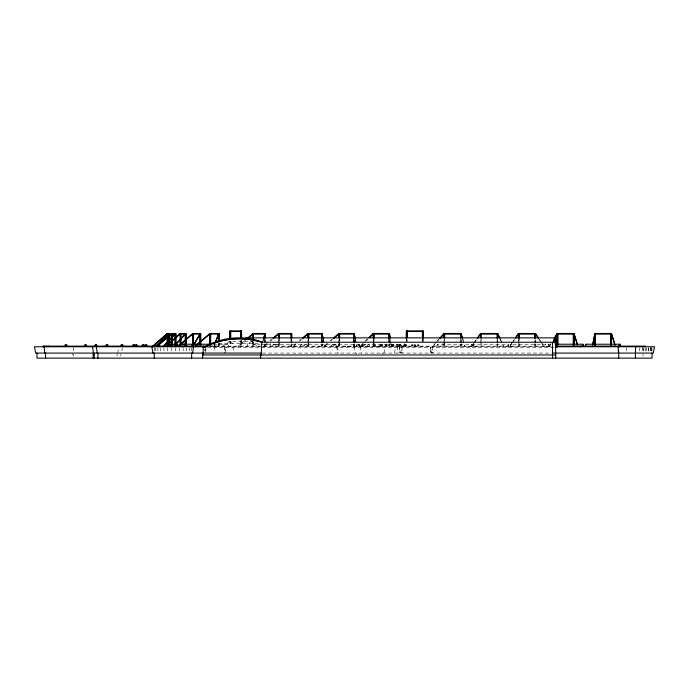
<?xml version="1.0" encoding="UTF-8"?>
<svg xmlns="http://www.w3.org/2000/svg" width="689" height="689" viewBox="0 0 689 689"><rect width="100%" height="100%" fill="white"/><g stroke="black" fill="none" stroke-linecap="round" stroke-linejoin="round"><path stroke-width="0.52" stroke-dasharray="3.44 2.58" d="M473.283 346.128L473.662 344.224L508.181 344.224L508.551 346.128M507.802 346.128L508.181 344.224M643.776 350.968L644.051 347.807M510.635 344.224L510.601 346.128L510.635 344.224L545.395 344.224L545.43 346.128L545.395 344.224M73.301 350.968L73.68 347.807M117.819 353.078L118.448 347.807M121.858 350.968L122.237 347.807M225.26 353.078L226.018 346.756M383.937 353.078L385.151 346.756M394.547 353.078L395.762 346.756M400.628 353.078L401.842 346.756M431.469 353.078L432.683 346.756L433.011 353.078M262.75 341.262L263.301 339.315M263.026 340.926L263.577 338.979M214.52 344.181L213.762 346.756L214.52 344.81M550.967 343.415L549.279 346.756L550.967 344.044M512.538 341.908L509.627 346.756L511.961 343.389M513.124 341.072L514.295 339.384M512.538 342.545L514.881 339.169M473.326 343.596L471.517 346.756L473.929 343.389M473.929 342.752L476.34 339.384M474.532 342.545L476.943 339.169M436.094 342.175L432.485 346.756L436.809 342.02M436.809 341.382L438.971 339.014M437.532 341.227L438.971 339.643M364.3 341.908L359.847 346.756L362.819 343.949M365.041 341.21L367.271 339.1M365.79 341.141L368.012 339.031M244.853 340.504L238.325 346.128L238.325 346.756L245.672 340.435M266.867 343.466L263.766 346.128L263.766 346.756L267.642 343.432M269.967 340.805L271.518 339.47M270.743 340.771L272.293 339.436M327.086 343.466L323.968 346.128L323.968 346.756L327.861 343.432M330.203 340.805L331.762 339.47M330.978 340.771L332.537 339.436M296.158 343.466L292.963 346.756M299.284 340.805L300.852 339.47M293.023 346.756L296.933 343.432M300.068 340.771L301.636 339.436M227.439 343.51A3.583 2.799 -90 0 1 229.911 341.615L251.649 341.615A3.583 2.799 -90 0 1 254.112 343.51M218.516 343.51L259.753 343.51M213.676 344.224L226.156 344.224A3.583 3.135 -90 0 1 228.92 346.128M252.122 346.128A3.583 2.575 -90 0 1 254.396 344.224L259.77 344.224M260.847 344.224L274.816 344.224A3.583 2.575 -90 0 1 277.099 346.128M274.997 346.128A3.583 2.455 -90 0 1 277.167 344.224L302.454 344.224A3.583 2.455 -90 0 1 304.624 346.128M303.599 346.128A3.583 2.153 -90 0 1 305.494 344.224L333.287 344.224A3.583 2.153 -90 0 1 335.181 346.128M333.51 346.128A3.583 1.722 -90 0 1 335.035 344.224L365.489 344.224A3.583 1.722 -90 0 1 367.013 346.128M367.22 346.128A3.583 1.335 -90 0 1 368.391 344.224L400.662 344.224A3.583 1.335 -90 0 1 401.842 346.128M436.981 346.128A3.583 0.62 -90 0 1 437.532 344.224L471.767 344.224A3.583 0.62 -90 0 1 472.318 346.128M548.099 346.128A3.583 0.577 -90 0 1 548.599 344.224L550.744 344.224M209.869 346.128L430.255 346.128L430.255 353.078M551.312 346.128L433.484 346.128L433.484 343.51M208.801 346.756L551.174 346.756M207.372 347.385L555.704 347.385M402.264 352.441L399.749 352.441L399.749 347.385M432.976 352.441L430.427 352.441L430.427 347.385M262.363 353.078L551.544 353.078M473.662 344.224L474.041 346.128M539.504 339.384L540.624 341.072M541.184 341.908L543.983 346.756L541.743 343.389M538.944 339.169L541.184 342.545M500.481 339.315L503.702 346.756L502.324 343.837M500.016 338.979L501.859 342.864M462.887 339.315L464.989 346.756L463.482 341.89M462.586 338.979L463.189 340.926M323.408 339.315L325.001 346.756L324.321 343.837M323.184 338.979L324.088 342.864M355.49 339.315L356.962 346.756L356.377 343.837M355.266 338.979L356.153 342.864M336.559 346.756L337.825 353.078M397.148 346.756L398.363 353.078M360.226 346.756L361.441 353.078M354.146 346.756L355.369 353.078M337.464 346.756L338.678 353.078M232.873 346.756L233.786 352.441M214.46 346.756L215.201 351.433M390.697 341.908L391.335 346.128M390.224 339.384L391.335 346.756L391.249 343.51M204.108 348.867L204.366 350.968M401.954 346.756L402.298 353.078M291.456 339.384L291.464 346.756L291.447 344.018M652.027 347.807L652.027 350.968M650.519 346.756L650.519 350.968M650.416 347.807L650.416 350.968M648.642 347.807L648.642 350.968M648.504 347.807L648.504 350.968M646.118 347.807L646.118 350.968M645.938 347.807L645.938 350.968M643.026 347.807L643.026 350.968M643.026 354.086L643.026 356.11M642.82 346.756L642.82 350.968M639.271 347.807L639.271 350.968M626.318 347.807L626.318 350.968M548.952 346.128L548.952 346.756M546.902 346.128L546.902 346.756M544.853 346.128L544.853 346.756M535.586 339.806L535.551 342.967M535.586 344.018L535.551 346.128M518.378 339.806L518.378 346.128M512.056 346.128L512.056 346.756M510.153 346.128L510.153 346.756M508.258 346.128L508.258 346.756M506.355 346.128L506.355 346.756M497.768 339.806L497.768 342.967M497.768 344.018L497.768 346.128M497.716 339.806L497.716 342.967M497.716 344.018L497.716 346.128M497.088 339.117L497.139 343.122M497.139 344.121L497.088 346.128M481.18 339.117L481.232 341.124M481.232 342.123L481.18 346.128M480.552 339.806L480.552 346.128M477.064 346.128L477.064 346.756M475.221 346.128L475.221 346.756M470.415 346.128L470.415 346.756M468.856 346.128L468.856 346.756M461.165 339.806L461.165 342.967M461.165 344.018L461.165 346.128M461.079 339.806L461.079 342.967M461.079 344.018L461.079 346.128M460.545 339.117L460.45 343.122M460.545 344.121L460.45 346.128M444.732 339.117L444.646 341.124M444.646 342.123L444.732 346.128M444.104 341.908L444.104 346.128M444.017 339.806L444.017 342.967M444.017 344.018L444.017 346.128M443.044 343.51L443.044 346.128M423.149 339.298L423.149 341.399M422.994 339.298L422.994 341.399M422.538 339.505L422.538 341.503M422.383 339.505L422.383 341.503M419.093 346.128L419.093 344.862L417.534 344.862L417.534 346.128M418.748 344.862L418.748 346.128M417.878 344.862L417.878 346.128M415.545 346.128L415.545 344.862L413.977 344.862L413.977 346.128M415.191 344.862L415.191 346.128M414.33 344.862L414.33 346.128M413.073 346.128L413.073 344.862L411.514 344.862L411.514 346.128M412.728 344.862L412.728 346.128M411.858 344.862L411.858 346.128M407.061 339.505L407.061 341.503M406.906 339.505L406.906 341.503M406.674 346.128L406.674 344.862L402.91 344.862L402.91 346.128M406.45 339.298L406.45 341.399M406.321 344.862L406.321 346.128M406.295 339.298L406.295 341.399M405.95 344.862L405.95 346.128M405.597 344.862L405.597 346.128M405.459 344.862L405.459 346.128M405.106 344.862L405.106 346.128M404.736 344.862L404.736 346.128M404.538 343.51L404.469 346.128M404.383 344.862L404.383 346.128M404.124 344.862L404.124 346.128M403.254 344.862L403.254 346.128M401.093 346.128L401.093 344.862L398.862 344.862L398.862 346.128M400.748 344.862L400.748 346.128M400.43 344.862L400.43 346.128M400.076 344.862L400.076 346.128M399.878 344.862L399.878 346.128M399.577 346.756L399.577 353.078M399.534 344.862L399.534 346.128A3.583 1.335 -90 0 1 400.662 344.224M399.215 344.862L399.215 346.128M398.363 346.128L398.363 346.756M398.139 346.128L398.139 344.862L396.571 344.862L396.571 346.128M397.794 344.862L397.794 346.128M396.924 344.862L396.924 346.128M394.099 346.128L394.099 344.862L392.23 344.862L392.23 346.128M393.746 344.862L393.789 346.128M393.445 344.862L393.445 346.128M392.885 344.862L392.885 346.128M392.575 344.862L392.532 346.128M389.638 339.806L389.638 342.967M389.638 344.018L389.638 346.128M389.431 339.806L389.431 342.967M389.431 344.018L389.431 346.128M389.044 339.117L389.044 343.122M389.044 344.121L389.044 346.128M388.837 339.117L388.837 343.122M388.837 344.121L388.837 346.128M387.037 346.128L387.037 344.862L385.478 344.862L385.478 346.128M386.693 344.862L386.693 346.128M385.823 344.862L385.823 346.128M382.834 346.128L382.834 344.862L379.398 344.862L379.398 346.128M382.722 353.078L382.722 354.094M382.137 344.862L382.137 346.128M381.611 344.862L381.611 346.128M381.275 344.862L381.267 346.128M380.965 344.862L380.922 346.128M380.612 344.862L380.612 346.128M379.751 344.862L379.751 346.128M378.158 346.128L378.158 346.756M377.107 346.128L377.107 346.756M376.65 346.128L376.65 346.756M375.264 346.128L375.264 344.862L373.705 344.862L373.705 346.128M374.919 344.862L374.962 346.756M374.024 339.117L374.024 341.124M374.024 342.123L374.049 346.128M373.808 339.117L373.808 341.124M373.808 342.123L373.808 346.128M373.429 341.908L373.429 346.128M373.214 339.806L373.214 342.967M373.214 344.018L373.214 346.128M372.37 346.128L372.37 346.756M369.028 346.128L369.028 346.756M365.17 346.128L365.17 346.756M363.189 346.128L363.189 344.862L361.63 344.862L361.63 346.128M362.845 344.862L362.845 346.128M361.975 344.862L361.975 346.128M361.062 346.128L361.062 346.756M360.295 346.128L360.295 346.756M359.563 346.128L359.563 344.862L357.996 344.862L357.996 346.128M359.21 344.862L359.202 346.756M358.349 344.862L358.349 346.128M356.583 353.078L356.583 354.094M354.439 339.806L354.439 342.967M354.439 344.018L354.439 346.128M354.155 339.806L354.155 342.967M354.155 344.018L354.155 346.128M353.879 339.117L353.879 343.122M353.879 344.121L353.879 346.128M353.595 339.117L353.595 343.122M353.595 344.121L353.595 346.128M353.164 346.128L353.164 346.756M349.917 346.128L349.917 346.756M349.047 346.128L349.047 346.756M347.644 346.128L347.644 346.756M347.437 346.128L347.437 346.756M345.904 346.128L345.973 346.756M345.396 346.128L345.396 346.756M344.758 346.128L344.758 346.756M339.617 339.117L339.617 341.124M339.617 342.123L339.617 346.128M339.332 339.117L339.332 341.124M339.332 342.123L339.332 346.128M339.057 341.908L339.057 346.128M338.773 339.806L338.773 342.967M338.773 344.018L338.773 346.128M325.914 346.128L325.914 346.756M324.64 346.128L324.64 346.756M322.4 339.806L322.4 342.967M322.4 344.018L322.4 346.128M322.039 339.806L322.039 342.967M322.039 344.018L322.039 346.128M321.884 339.117L321.884 343.122M321.884 344.121L321.884 346.128M321.522 339.117L321.522 343.122M321.522 344.121L321.522 346.128M319.662 346.128L319.662 346.756M318.344 346.128L318.344 346.756M308.784 339.117L308.784 341.124M308.784 342.123L308.784 346.128M308.422 339.117L308.422 341.124M308.422 342.123L308.422 346.128M308.267 341.908L308.267 346.128M307.905 339.806L307.905 342.967M307.905 344.018L307.905 346.128M294.108 346.128L294.108 346.756M291.964 346.128L291.964 346.756M291.86 339.806L291.86 342.967M291.86 344.018L291.86 346.128M291.387 339.117L291.387 343.122M291.128 346.128L291.128 346.756M290.973 339.117L290.973 343.122M290.973 344.121L290.973 346.128M279.381 339.117L279.381 341.124M279.381 342.123L279.381 346.128A3.583 2.455 -90 0 0 277.167 344.224M278.967 339.117L278.967 341.124M278.907 341.908L278.967 346.128M278.494 339.806L278.494 342.967M278.494 344.018L278.494 346.128M270.2 343.51L270.2 346.128M265.394 339.806L265.394 342.967M265.394 344.018L265.394 346.128M264.946 339.117L264.946 343.122M264.964 344.018L264.946 346.128M264.654 346.128L264.654 346.756M264.507 339.117L264.507 343.122M264.507 344.121L264.507 346.128M263.413 346.128L263.413 346.756M253.449 342.123L253.449 346.128M252.992 340.857L253.009 346.128M252.553 340.857L252.553 346.128M247.273 343.51L247.273 346.128M241.598 340.349L241.598 343.51M241.116 340.349L241.184 343.51M240.952 343.51L240.952 346.128M240.702 340.504L240.702 343.51M230.755 341.503L230.755 343.51M230.548 346.128L230.548 346.756M230.341 341.399L230.341 343.51M230.272 341.503L230.272 343.51M230.066 346.128L230.066 346.756M229.868 341.399L229.868 343.51M225.01 347.385L225.01 351.433M224.502 346.128L224.502 353.078M219.248 342.967L219.248 346.128M218.921 343.122L218.921 346.128M218.706 344.018L218.706 346.128M218.387 344.121L218.387 346.128M215.459 346.756L215.459 346.128A3.583 3.135 -90 0 0 213.745 344.457M214.813 346.128L214.813 346.756M214.512 343.51L214.512 346.128M205.882 347.385L205.882 351.433M205.374 348.867L205.374 353.078M191.654 347.807L191.654 350.968M189.38 347.807L189.38 350.968M186.504 347.807L186.504 350.968M183.136 347.807L183.136 350.968M179.407 347.807L179.407 350.968M175.471 347.807L175.471 350.968M171.466 347.807L171.466 350.968M167.556 347.807L167.556 350.968M163.896 347.807L163.896 350.968M160.615 347.807L160.615 350.968M157.85 347.807L157.85 350.968M155.705 347.807L155.705 350.968M154.258 347.807L154.258 350.968M120.851 354.086L120.851 356.11M117.061 354.086L117.061 356.11M73.249 356.11L73.249 354.094L72.285 354.094L72.285 356.11M223.391 346.128A3.583 3.135 -90 0 1 226.156 344.224M254.396 344.224A3.583 2.575 -90 0 1 256.67 346.128M272.543 346.128A3.583 2.575 -90 0 1 274.816 344.224M548.599 344.224A3.583 0.577 -90 0 1 549.107 346.128M300.283 346.128A3.583 2.455 -90 0 1 302.454 344.224M305.494 344.224A3.583 2.153 -90 0 1 307.389 346.128M331.383 346.128A3.583 2.153 -90 0 1 333.287 344.224M335.035 344.224A3.583 1.722 -90 0 1 336.559 346.128M363.973 346.128A3.583 1.722 -90 0 1 365.489 344.224M368.391 344.224A3.583 1.335 -90 0 1 369.571 346.128M211.902 345.585A3.583 3.273 -90 0 1 212.229 346.128M437.532 344.224A3.583 0.62 -90 0 1 438.083 346.128M471.216 346.128A3.583 0.62 -90 0 1 471.767 344.224M229.911 341.615A3.583 2.799 -90 0 1 232.374 343.51M249.177 343.51A3.583 2.799 -90 0 1 251.649 341.615M651.656 350.968L651.656 347.807L651.613 350.968M534.957 343.122L534.957 339.117L534.922 343.122M534.957 346.128L534.957 344.121L534.922 346.128M519.015 341.124L519.015 339.117L518.981 341.124M519.015 346.128L519.015 342.123L518.981 346.128M382.49 346.128L382.49 344.862L382.481 346.128"/><path stroke-width="1.03" d="M635.482 353.078L635.534 346.756M261.209 354.973L261.82 342.226A81.388 78.468 90 0 0 253.207 340.09M192.61 353.078L193.566 346.756M592.549 345.068L594.865 333.485L594.865 345.068M592.755 344.646L594.865 334.113M263.577 338.342L264.964 333.485L264.946 338.118M263.853 338.006L264.964 334.113L253.009 334.113L248.927 337.627M214.899 343.208L218.706 333.485L218.706 341.908M215.666 341.89L218.706 334.113M193.256 345.223L200.215 333.485L200.215 345.068M193.79 344.948L200.215 334.113M554.361 337.998L557.177 333.485L557.177 345.068M554.921 337.731L557.177 334.113M515.458 337.696L518.378 333.485L535.586 333.485L538.385 337.696M515.458 338.333L518.378 334.113M477.537 337.696L480.552 333.485L497.768 333.485L497.768 337.696M477.537 338.333L480.552 334.113M175.385 344.543L185.462 333.485L185.462 345.068M175.385 345.18L185.462 334.113M439.694 338.221L444.017 333.485L461.165 333.485L461.165 337.696M440.417 338.066L444.017 334.113M163.284 346.128L175.264 333.485L175.264 345.068M163.991 346.016L175.264 334.113M155.628 346.128L169.003 333.485M156.369 346.05L169.003 334.113M368.761 337.696L373.214 333.485L389.638 333.485L389.638 337.696M369.502 337.627L373.214 334.113M165.799 346.128L180.079 333.485L186.064 333.485L186.064 345.068M166.592 346.05L180.079 334.113M169.649 346.128L169.632 333.485L167.057 333.485L152.639 346.128L152.639 346.756L167.057 334.113L169.554 334.113M156.903 346.128L171.423 333.485L175.876 333.485L175.876 345.068M157.703 346.05L171.423 334.113M179.743 344.724L192.619 333.485L200.783 333.485L200.783 345.068M180.544 344.646L192.619 334.113M248.118 337.696L253.009 333.485L253.009 338.118M273.068 338.144L278.494 333.485L291.86 333.485L291.86 337.696M273.843 338.11L278.494 334.113M333.321 338.144L338.773 333.485L354.439 333.485L354.439 337.696M334.096 338.11L338.773 334.113M302.419 338.144L307.905 333.485L322.4 333.485L322.4 337.696M303.203 338.11L307.905 334.113M196.425 344.793L209.818 333.485L219.248 333.485L219.248 340.857M197.218 344.758L209.818 334.113M203.169 354.973L203.169 347.385L204.383 347.282A81.388 78.468 90 0 1 252.243 339.91M261.484 342.226L262.475 342.14A73.232 70.605 90 0 0 204.047 347.282A81.388 78.468 90 0 1 261.484 342.226L553.767 342.226A81.388 4.289 90 0 1 556.901 347.282L555.644 347.282A81.388 4.289 90 0 0 554.094 339.083M230.272 331.495L241.184 331.495M406.906 331.495L422.538 331.495M577.675 345.155L574.066 333.485L557.056 333.485L557.056 345.068M615.105 345.155L611.505 333.485L594.702 333.485L594.702 345.068M171.561 334.113L175.738 334.113M180.88 334.113L185.866 334.113M192.903 334.113L200.508 334.113M210.145 334.113L218.921 334.113M278.967 334.113L291.387 334.113M308.422 334.113L321.884 334.113M339.332 334.113L353.879 334.113M373.808 334.113L389.044 334.113M444.646 334.113L460.545 334.113M481.18 334.113L497.139 334.113M518.981 334.113L534.957 334.113M557.677 334.113L573.446 334.113M595.313 334.113L610.893 334.113L610.893 333.485M245.784 337.868L555.058 337.868M183.92 344.224L193.566 344.224M195.159 344.224L209.344 344.224M556.109 344.224L582.911 344.224A3.583 0.577 -90 0 1 583.419 346.128M585.986 344.224L619.876 344.224A3.583 0.801 -90 0 1 620.582 346.128M169.649 344.862L171.415 344.862M43.218 346.128L208.173 346.128M556.523 346.128L645.619 346.128M206.442 346.756L34.45 346.756L35.699 353.078L261.303 353.078M556.428 346.756L654.55 346.756L653.293 353.078L552.526 353.078M203.169 347.385L205.27 347.385M94.143 354.094L93.179 354.094L93.179 358.134M202.566 354.973L555.739 354.973M535.586 334.113L538.385 338.333M553.767 342.226L553.706 342.14A73.232 3.858 -90 0 1 556.901 347.282M555.644 347.282L555.739 358.134M500.016 338.342L497.716 333.485L497.716 337.696M497.716 334.113L499.559 338.006M611.505 334.113L614.812 344.81M574.066 334.113L577.373 344.81M462.586 338.342L461.079 333.485L461.079 337.696M461.079 334.113L462.285 338.006M323.184 338.342L322.039 333.485L322.039 337.696M322.039 334.113L322.952 338.006M355.266 338.342L354.155 333.485L354.155 337.696M354.155 334.113L355.042 338.006M151.769 346.756L153.018 353.078M389.586 334.535L390.06 337.696M389.586 335.173L390.06 338.333M96.408 346.756L97.166 353.078M92.627 346.756L93.385 353.078M44.062 346.756L44.819 353.078M618.205 346.756L618.464 353.078M552.5 342.226L552.535 354.973M652.027 353.078L652.027 358.134L36.956 358.134L36.956 353.078M636.257 346.128L636.257 346.756M635.43 353.078L635.43 358.134M619.54 346.128L619.54 346.756M618.713 346.128L618.713 346.756M618.713 353.078L618.713 358.134M618.584 349.917L618.584 353.078M611.505 333.485L611.505 345.068M611.341 333.485L611.341 345.068M610.73 333.485L610.73 345.12M595.477 333.485L595.477 345.12M595.313 333.485L595.313 345.12M580.922 346.128L580.922 346.756M580.302 346.128L580.302 346.756M574.066 333.485L574.066 345.068M573.946 333.485L573.946 345.068M573.446 333.485L573.446 345.12M573.326 333.485L573.326 345.12M557.797 333.485L557.797 345.12M557.677 333.485L557.677 345.12M552.569 354.973L552.569 358.134M535.551 333.485L535.586 337.696M518.352 333.485L518.378 337.696M497.088 333.485L497.088 338.118M481.232 333.485L481.18 338.118M480.603 333.485L480.552 337.696M460.45 333.485L460.545 338.118M444.646 333.485L444.646 338.118M444.104 333.485L444.104 337.696M444.017 333.485L444.017 337.696M423.149 338.239L423.149 330.866L406.295 330.866L406.295 338.239M422.994 330.866L422.994 338.239M422.538 330.866L422.538 337.507M422.383 330.866L422.383 337.507M407.061 330.866L407.061 337.507M406.906 330.866L406.906 337.507M406.45 330.866L406.45 338.239M389.431 333.485L389.431 334.113M389.044 333.485L389.044 338.118M388.837 333.485L388.837 338.118M374.024 333.485L374.024 338.118M373.808 333.485L373.808 338.118M373.429 333.485L373.429 337.696M373.214 333.485L373.214 337.696M353.879 333.485L353.879 338.118M353.595 333.485L353.595 338.118M339.617 333.485L339.617 338.118M339.332 333.485L339.332 338.118M339.057 333.485L339.057 337.696M338.773 333.485L338.773 337.696M321.884 333.485L321.884 338.118M321.522 333.485L321.522 338.118M308.784 333.485L308.784 338.118M308.422 333.485L308.422 338.118M308.267 333.485L308.267 337.696M307.905 333.485L307.905 337.696M291.387 333.485L291.387 338.118M290.973 333.485L290.973 338.118M279.381 333.485L279.381 338.118M278.967 333.485L278.967 338.118M278.494 333.485L278.494 337.696M265.394 337.696L265.394 333.485L252.553 333.485L252.553 337.696M264.507 333.485L264.507 338.118M260.606 354.973L260.606 358.134M253.449 333.485L253.449 338.118M241.598 338.239L241.598 330.866L229.868 330.866L229.868 338.239M241.184 330.866L241.184 337.507M240.702 330.866L240.702 337.507M230.755 330.866L230.755 338.506M230.341 330.866L230.341 338.239M230.272 330.866L230.272 338.506M218.921 333.485L218.921 341.124M218.387 333.485L218.387 341.124M210.688 333.485L210.688 344.121M210.36 333.485L210.36 345.068M210.145 333.485L210.145 345.12M209.818 333.485L209.818 345.068M203.91 346.128L203.91 346.756M203.522 346.128L203.522 346.756M202.566 353.078L202.566 358.134M200.508 333.485L200.508 345.12M199.939 333.485L199.939 345.12M195.969 346.128L195.969 346.756M195.831 346.128L195.831 346.756M193.471 333.485L193.471 345.12M193.187 333.485L193.187 345.068M192.903 333.485L192.903 345.12M192.619 333.485L192.619 345.068M192.395 346.128L192.395 346.756M192.257 346.128L192.257 346.756M191.654 346.128L191.654 346.756M191.654 353.078L191.654 358.134M185.866 333.485L185.866 345.12M185.263 333.485L185.263 345.12M183.128 346.128L183.128 346.756M180.88 333.485L180.88 345.12M180.682 333.485L180.682 345.068M180.277 333.485L180.277 334.113M180.079 333.485L180.079 345.068M175.738 333.485L175.738 345.12M175.118 333.485L175.118 345.12M172.181 333.485L172.181 345.12M172.043 333.485L172.043 345.068M171.561 333.485L171.561 345.12M171.423 333.485L171.423 345.068M169.554 333.485L169.554 346.128M168.926 333.485L168.926 346.128M167.126 333.485L167.126 346.128M159.572 346.128L159.572 344.862L157.807 344.862L157.807 346.128M158.961 346.128L158.961 346.756M158.815 344.862L158.815 346.128M154.258 346.128L154.258 346.756M154.258 353.078L154.258 358.134M153.018 346.128L153.018 346.756M146.869 346.128L146.869 344.862L145.095 344.862L145.095 346.128M146.111 344.862L146.111 346.128M143.984 346.128L143.984 344.862L142.218 344.862L142.218 346.128M143.226 344.862L143.226 346.128M137.068 346.128L137.068 344.862L135.294 344.862L135.294 346.128M136.31 344.862L136.31 346.128M134.57 346.128L134.57 344.862L132.805 344.862L132.805 346.128M133.812 344.862L133.812 346.128M122.823 346.128L122.823 344.862L121.057 344.862L121.057 346.128M122.065 344.862L122.065 346.128M107.846 346.128L107.846 344.862L106.072 344.862L106.072 346.128M107.088 344.862L107.088 346.128M97.924 353.078L97.924 358.134M96.77 346.128L96.77 344.862L95.004 344.862L95.004 346.128M96.012 344.862L96.012 346.128M94.143 353.078L94.143 358.134M86.349 346.128L86.349 344.862L84.583 344.862L84.583 346.128M85.591 344.862L85.591 346.128M66.85 346.128L66.85 344.862L65.076 344.862L65.076 346.128M66.092 344.862L66.092 346.128M48.609 346.128L48.609 346.756M46.43 346.128L46.43 346.756M45.577 353.078L45.577 358.134M44.346 346.128L44.346 346.756M43.252 346.128L43.218 346.756M173.301 344.741A3.583 3.574 -90 0 1 178.287 346.128M169.925 346.128A3.583 3.574 -90 0 1 176.229 346.128M582.412 346.128A3.583 0.577 -90 0 1 582.911 344.224M585.28 346.128A3.583 0.801 -90 0 1 586.399 344.741M619.17 346.128A3.583 0.801 -90 0 1 619.876 344.224M174.283 344.741A3.583 3.523 -90 0 1 179.192 346.128M180.785 344.741A3.583 3.523 -90 0 1 185.694 346.128M182.146 344.741A3.583 3.445 -90 0 1 186.96 346.128M191.792 344.741A3.583 3.445 -90 0 1 196.598 346.128M193.48 344.741A3.583 3.273 -90 0 1 198.044 346.128M207.656 344.741A3.583 3.273 -90 0 1 210.498 344.457M534.957 338.118L534.957 333.485L534.922 338.118M519.015 338.118L519.015 333.485L518.981 338.118M167.754 346.128L167.754 333.485L167.685 346.128"/></g></svg>
